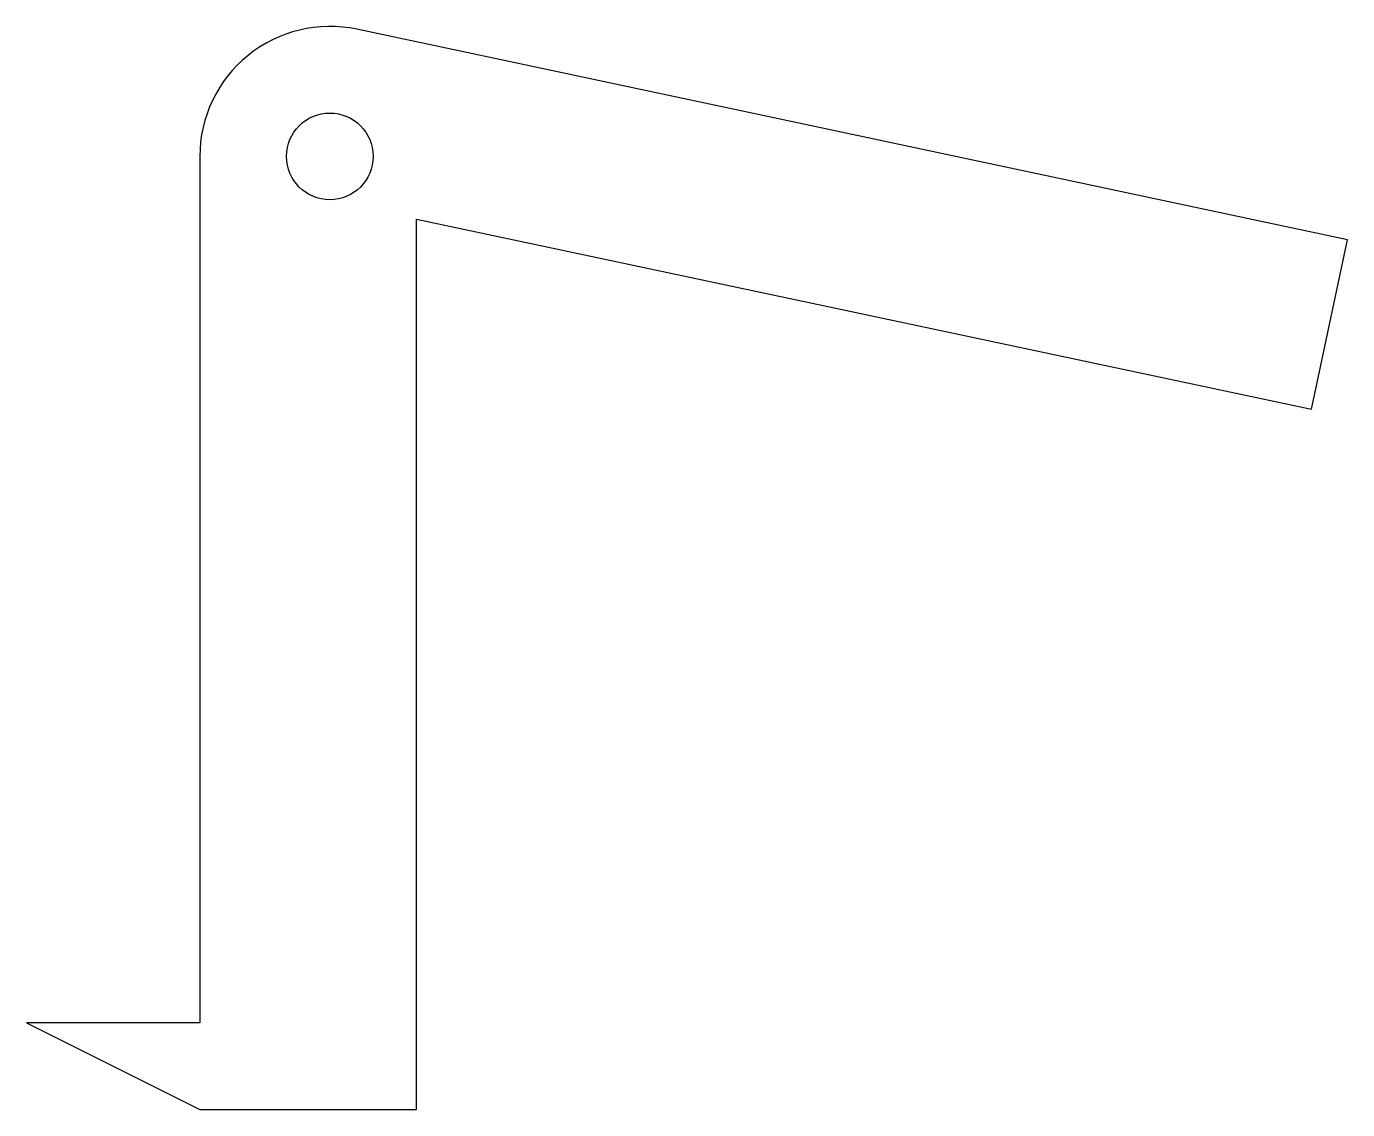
# Model space of a CAD drawing. Header units: millimetres. Extents: x -64 to -3, y -29 to 21.
import ezdxf

# ---------------------------------------------------------------- set-up
doc = ezdxf.new("R2010")
doc.units = ezdxf.units.MM

msp = doc.modelspace()

# ---------------------------------------------------------------- linework, layer by layer
msp.add_lwpolyline([(-55.981, -25.047), (-63.981, -25.047), (-55.981, -29.047), (-45.981, -29.047), (-45.981, 12.058), (-4.684, 3.28), (-3.02, 11.105), (-48.733, 20.822, 0.476976), (-55.981, 14.953)], format="xyb", close=True)
msp.add_circle((-49.981, 14.953), 2)

doc.saveas('drawing.dxf')
